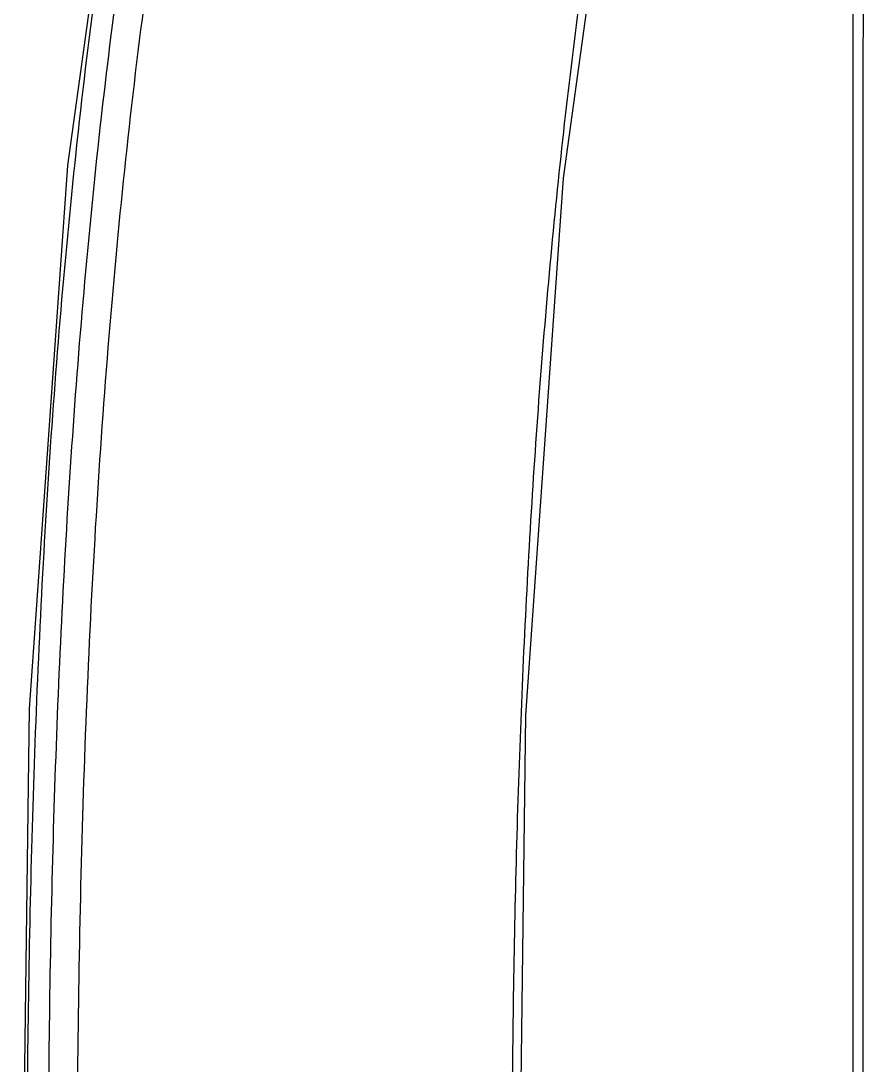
# Model space of a CAD drawing. Header units: millimetres. Extents: x 4086 to 8300, y 123 to 1549.
# Drawn here: x 6739.48 to 6763.93, y 1042.2 to 1072.49 of the extents above; entities that cross this region are included whole.
import ezdxf

# ---------------------------------------------------------------- set-up
doc = ezdxf.new("R2010")
doc.units = ezdxf.units.MM
doc.layers.add('00_COMPONENTS', color=7, linetype='Continuous')

msp = doc.modelspace()

# ---------------------------------------------------------------- linework, layer by layer
at = {"layer": '00_COMPONENTS', "color": 7, "linetype": 'Continuous'}
for points in [[(6755.538, 1105.638), (6754.011, 1105.46), (6752.402, 1104.842), (6750.862, 1103.741), (6749.383, 1102.071), (6747.986, 1099.78), (6746.668, 1096.788), (6745.381, 1092.918), (6744.027, 1087.778), (6742.504, 1080.385), (6740.827, 1068.294), (6739.72, 1052.535), (6739.476, 1034.038)], [(6753.882, 1034.038), (6754.121, 1052.348), (6755.207, 1067.93), (6756.895, 1080.101), (6758.376, 1087.276), (6759.635, 1092.076), (6760.546, 1094.878)]]:
    msp.add_lwpolyline(points, dxfattribs=at)
for points, knots in [([(6739.684, 1034.038), (6739.642, 1037.316), (6739.656, 1043.871), (6739.923, 1053.694), (6740.421, 1061.863), (6741.026, 1068.369), (6741.597, 1073.224), (6742.299, 1078.047), (6743.149, 1082.826), (6743.996, 1086.767), (6744.767, 1089.883), (6745.596, 1092.948), (6746.546, 1095.951), (6747.746, 1098.81), (6748.799, 1100.794), (6750.05, 1102.55), (6751.544, 1103.956), (6753.281, 1104.848), (6754.536, 1105.038), (6755.147, 1105.038)], [0, 0, 0, 0, 0.129649, 0.259247, 0.388665, 0.453253, 0.517705, 0.581977, 0.646002, 0.709696, 0.741388, 0.772946, 0.835288, 0.865785, 0.895475, 0.923944, 0.950737, 0.975841, 1, 1, 1, 1]), ([(6755.147, 1104.238), (6754.526, 1104.238), (6753.236, 1104.032), (6751.506, 1103.012), (6750.068, 1101.48), (6748.888, 1099.632), (6747.908, 1097.596), (6746.792, 1094.724), (6745.675, 1090.988), (6744.538, 1086.42), (6743.574, 1081.782), (6742.768, 1077.092), (6742.102, 1072.365), (6741.56, 1067.611), (6740.986, 1061.243), (6740.514, 1053.254), (6740.261, 1043.649), (6740.25, 1037.242), (6740.29, 1034.038)], [0, 0, 0, 0, 0.024942, 0.051147, 0.079135, 0.108551, 0.138859, 0.169693, 0.232178, 0.295207, 0.358611, 0.422296, 0.486185, 0.550219, 0.61436, 0.742821, 0.871395, 1, 1, 1, 1]), ([(6741.136, 1034.038), (6741.113, 1035.879), (6741.099, 1039.548), (6741.172, 1046.814), (6741.461, 1055.729), (6742.202, 1066.155), (6743.212, 1074.574), (6744.296, 1081.048), (6745.241, 1085.697), (6746.33, 1090.161), (6747.54, 1094.338), (6748.76, 1097.527), (6749.917, 1099.719), (6750.831, 1101.073), (6751.836, 1102.175), (6752.946, 1103.007), (6754.194, 1103.531), (6755.087, 1103.638), (6755.539, 1103.638)], [0, 0, 0, 0, 0.074723, 0.148914, 0.294934, 0.436679, 0.573037, 0.638895, 0.703092, 0.765523, 0.825334, 0.879549, 0.903752, 0.925765, 0.945687, 0.964004, 0.981644, 1, 1, 1, 1]), ([(6760.436, 1095.019), (6760.071, 1093.984), (6759.403, 1091.838), (6758.524, 1088.53), (6757.722, 1085.097), (6756.757, 1080.345), (6755.763, 1074.19), (6754.877, 1066.572), (6754.258, 1058.698), (6753.875, 1050.614), (6753.702, 1042.371), (6753.701, 1036.828), (6753.736, 1034.038)], [0, 0, 0, 0, 0.053453, 0.10938, 0.166654, 0.225131, 0.345497, 0.470129, 0.598509, 0.730074, 0.864165, 1, 1, 1, 1]), ([(6763.904, 1034.038), (6763.905, 1042.562), (6763.902, 1059.61), (6763.902, 1076.658), (6763.927, 1085.182)], [0, 0, 0, 0, 0.5, 1, 1, 1, 1])]:
    msp.add_open_spline(points, degree=3, knots=knots, dxfattribs=at)
msp.add_open_spline([(6763.612, 1085.361), (6763.596, 1068.254), (6763.605, 1051.146), (6763.604, 1034.038)], degree=3, dxfattribs=at)

doc.saveas('drawing.dxf')
